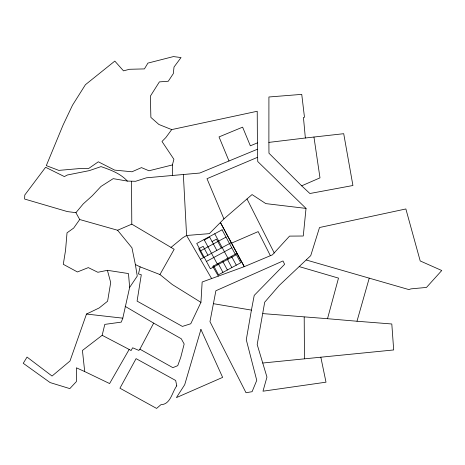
<?xml version="1.0" encoding="UTF-8"?>
<svg xmlns="http://www.w3.org/2000/svg" width="465" height="465" viewBox="0 0 465 465"><rect width="100%" height="100%" fill="white"/><g stroke="black" fill="none" stroke-linecap="round" stroke-linejoin="round"><path stroke-width="0.7" d="M268.886 142.395L268.915 96.987L301.744 94.372L304.476 117.256L303.447 117.453L305.36 138L268.886 142.395L268.968 153.218L301.669 185.826L309.893 193.51L352.923 185.506L343.711 133.699L305.36 138M131.519 181.344L131.798 224.147L174.172 249.281L159.948 274.548L172.306 284.551L200.938 302.36L190.76 323.762L182.39 326.418L137.082 301.111L141.302 274.716L138.477 273.943L140.116 266.852L135.373 264.568L131.95 247.816L117.593 230.251L79.701 219.521L75.917 212.679L67.361 211.587L24.633 199.043L24.767 195.021L45.599 167.278L64.368 176.578L67.361 174.997L89.344 170.62L101.021 166.609C110.577 169.911 120.359 173.399 127.369 181.083L135.588 181.286L146.463 177.799L199.764 173.044L257.424 149.248L257.226 111.263L171.69 129.596L158.896 124.475L150.881 117.407L150.387 96.127L159.385 81.892L168.278 81.247L173.311 73.627L174.026 67.024L181.03 57.561L173.445 56.579L147.911 63.101L144.429 68.907L129.462 69.279L123.504 70.86L114.814 61.101L85.421 84.711L72.517 105.177L63.083 125.039L46.308 165.621L58.799 170.388L81.276 168.423L88.687 168.475L98.33 161.797L114.675 170.114L131.984 171.777L141.482 167.609L148.963 170.777L172.399 164.947L173.898 159.274L161.994 141.47L165.866 137.535L171.69 129.596M200.938 302.36L202.153 282.017L244.259 266.66L272.397 254.849L289.544 236.11L303.267 236.017L306.028 208.407L257.75 161.553L257.424 149.248M262.742 363.02L320.833 357.201L326 382.184L262.987 391.199L266.957 377.08L257.186 344.513L264.707 302.186L279.18 285.487L310.742 255.64L319.513 227.519L405.864 208.965L420.209 260.952L441.75 270.514L426.486 287.428L410.938 288.875L408.909 289.596L306.377 260.028M251.414 310.103L246.281 339.746L256.756 380.387L252.077 391.693L246.014 392.739L209.971 321.664L215.882 290.753L282.987 260.958L284.627 264.3L254.221 295.391L251.414 310.103L213.342 303.674M125.137 306.342L153.665 323.117L139.901 349.186L138.872 350.407L132.641 347.785L131.095 350.558L129.171 349.442L109.595 383.555L84.711 371.576L82.427 350.465L102.166 335.3L104.799 324.39L121.272 322.123L122.801 318.165L129.648 287.411L128.474 273.565L107.409 270.316L97.853 272.281L88.321 267.608L77.428 271.961L63.292 264.318L65.548 250.321L67.024 232.831L73.679 228.071L79.701 219.521M262.946 313.613L327.523 318.699L338.503 278.117L299.245 266.608M327.523 318.699L356.986 321.239L369.239 278.146M107.409 270.316L110.699 282.528L107.601 301.215L99.208 307.94L86.484 314.055L69.977 361.026L52.051 376.04L27.04 357.079L23.25 363.299L50.133 382.585L69.82 388.612L76.388 381.579L76.382 367.803L84.711 371.576M129.648 287.411L137.268 276.082L135.373 264.568M75.917 212.679L83.264 203.879L92.314 195.719L100.998 186.436L113.198 178.653L127.369 181.083M306.028 208.407L265.817 203.612L252.053 194.568L223.921 218.916L209.36 233.645L186.587 235.482L182.751 237.778L171.039 247.392M204.309 239.975L209.645 237.092L216.841 250.426M212.04 241.538L216.487 239.138L221.282 248.025M200.677 250.786L226.007 237.115M200.415 259.29L231.279 242.631M206.437 261.452L231.768 247.781M237.04 253.291L212.726 266.416L218.329 276.07M301.669 185.826L319.99 177.863L313.951 137.047M231.477 243.172L244.259 266.66L220.317 222.322L231.477 243.172L258.168 231.599L270.275 255.494M117.593 230.251L131.798 224.147M257.523 157.321L206.989 178.694L223.921 218.916M257.395 142.895L250.339 145.818L242.614 127.154L219.027 136.919L228.989 160.983M320.833 357.201L393.686 349.953L391.809 323.983L356.986 321.239M86.484 314.055L122.801 318.165M140.116 266.852L159.948 274.548M102.166 335.3L129.171 349.442M139.901 349.186L172.852 367.652L177.74 365.67L180.751 357.335L184.169 344.007L181.269 338.752L153.665 323.117M211.575 278.518L186.587 235.482L183.35 174.503M235.929 253.896L240.725 262.783L218.509 274.774L213.708 265.887M231.483 256.291L236.284 265.178M214.737 233.773L228.373 259.034M227.042 258.691L231.837 267.578M222.596 261.092L227.397 269.979M218.155 263.492L222.95 272.38M204.071 239.533L217.707 264.794M207.954 255.221L203.153 246.334L198.712 248.734L203.507 257.622M247.014 198.968L274.263 253.012M172.399 164.947L172.55 175.224M304.203 317.049L304.453 358.73M200.927 329.458L184.715 384.695L176.409 397.61L222.636 377.382L200.927 329.458M176.764 385.863C171.916 392.309 170.725 404.387 160.884 404.713L156.595 408.421L119.935 388.205L136.076 358.643L175.671 380.48L176.764 385.863M222.072 229.815L196.742 243.491L210.378 268.753L235.709 255.076L222.072 229.815"/></g></svg>
